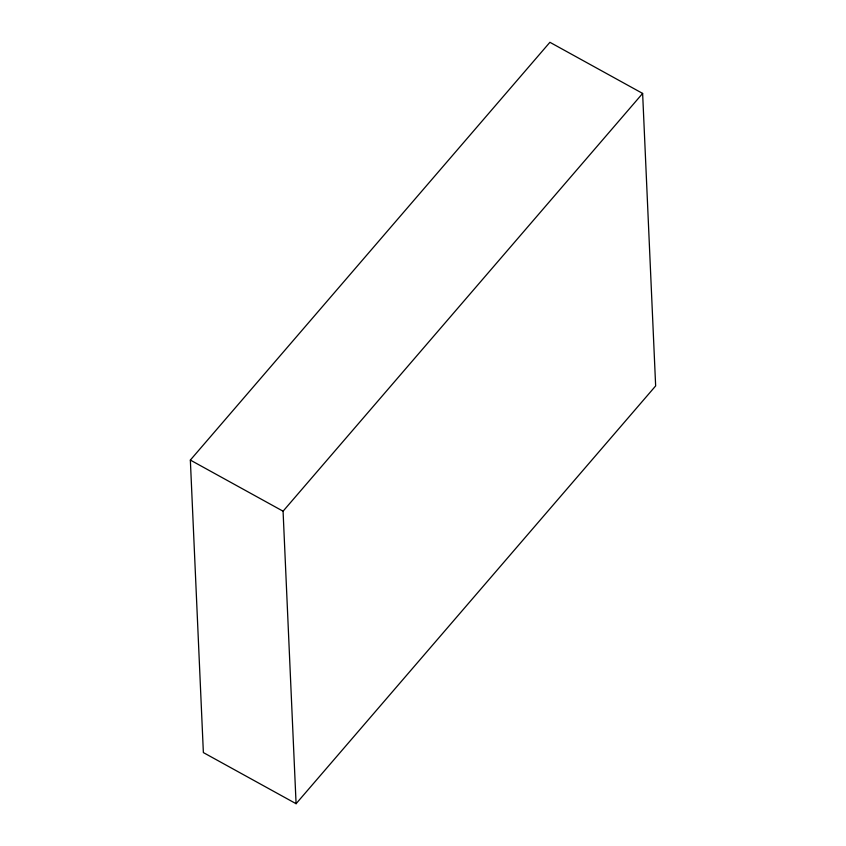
<?xml version="1.0" encoding="UTF-8"?>
<svg xmlns="http://www.w3.org/2000/svg" width="846" height="846" viewBox="0 0 846 846"><rect width="100%" height="100%" fill="white"/><g stroke="black" fill="none" stroke-linecap="round" stroke-linejoin="round"><path stroke-width="1.27" d="M190.35 460.076L549.911 42.3L642.632 93.42L655.65 385.924L296.089 803.7L203.368 752.58L190.35 460.076L283.072 511.196L296.089 803.7M283.072 511.196L642.632 93.42"/></g></svg>
